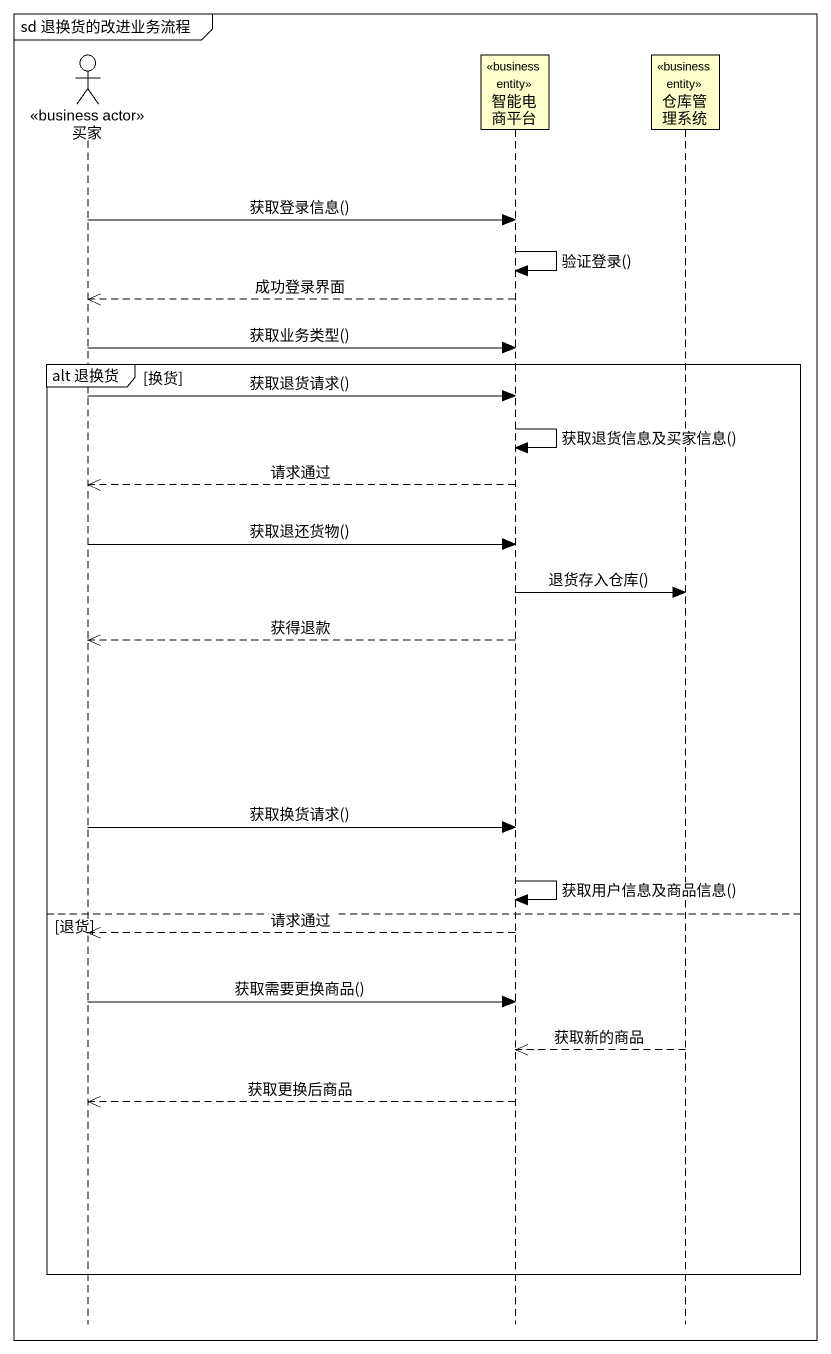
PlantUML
@startuml
mainframe sd 退换货的改进业务流程
hide footbox
actor 买家 <<business actor>>
participant 智能电商平台 <<business entity>>
participant 仓库管理系统 <<business entity>>

买家 -> 智能电商平台 : 获取登录信息()
智能电商平台 -> 智能电商平台 : 验证登录()
智能电商平台 -->> 买家 : 成功登录界面
买家 -> 智能电商平台 : 获取业务类型()
group alt 退换货 [换货]
  买家 -> 智能电商平台 : 获取退货请求()
  智能电商平台 -> 智能电商平台 : 获取退货信息及买家信息()
  智能电商平台 -->> 买家 : 请求通过
  买家 -> 智能电商平台 : 获取退还货物()
  智能电商平台 -> 仓库管理系统 : 退货存入仓库()
  智能电商平台 -->> 买家 : 获得退款
  买家 -> 智能电商平台 : 获取换货请求()
  智能电商平台 -> 智能电商平台 : 获取用户信息及商品信息()
else 退货
  智能电商平台 -->> 买家 : 请求通过
  买家 -> 智能电商平台 : 获取需要更换商品()
  仓库管理系统 -->> 智能电商平台 : 获取新的商品
  智能电商平台 -->> 买家 : 获取更换后商品
end
@enduml
